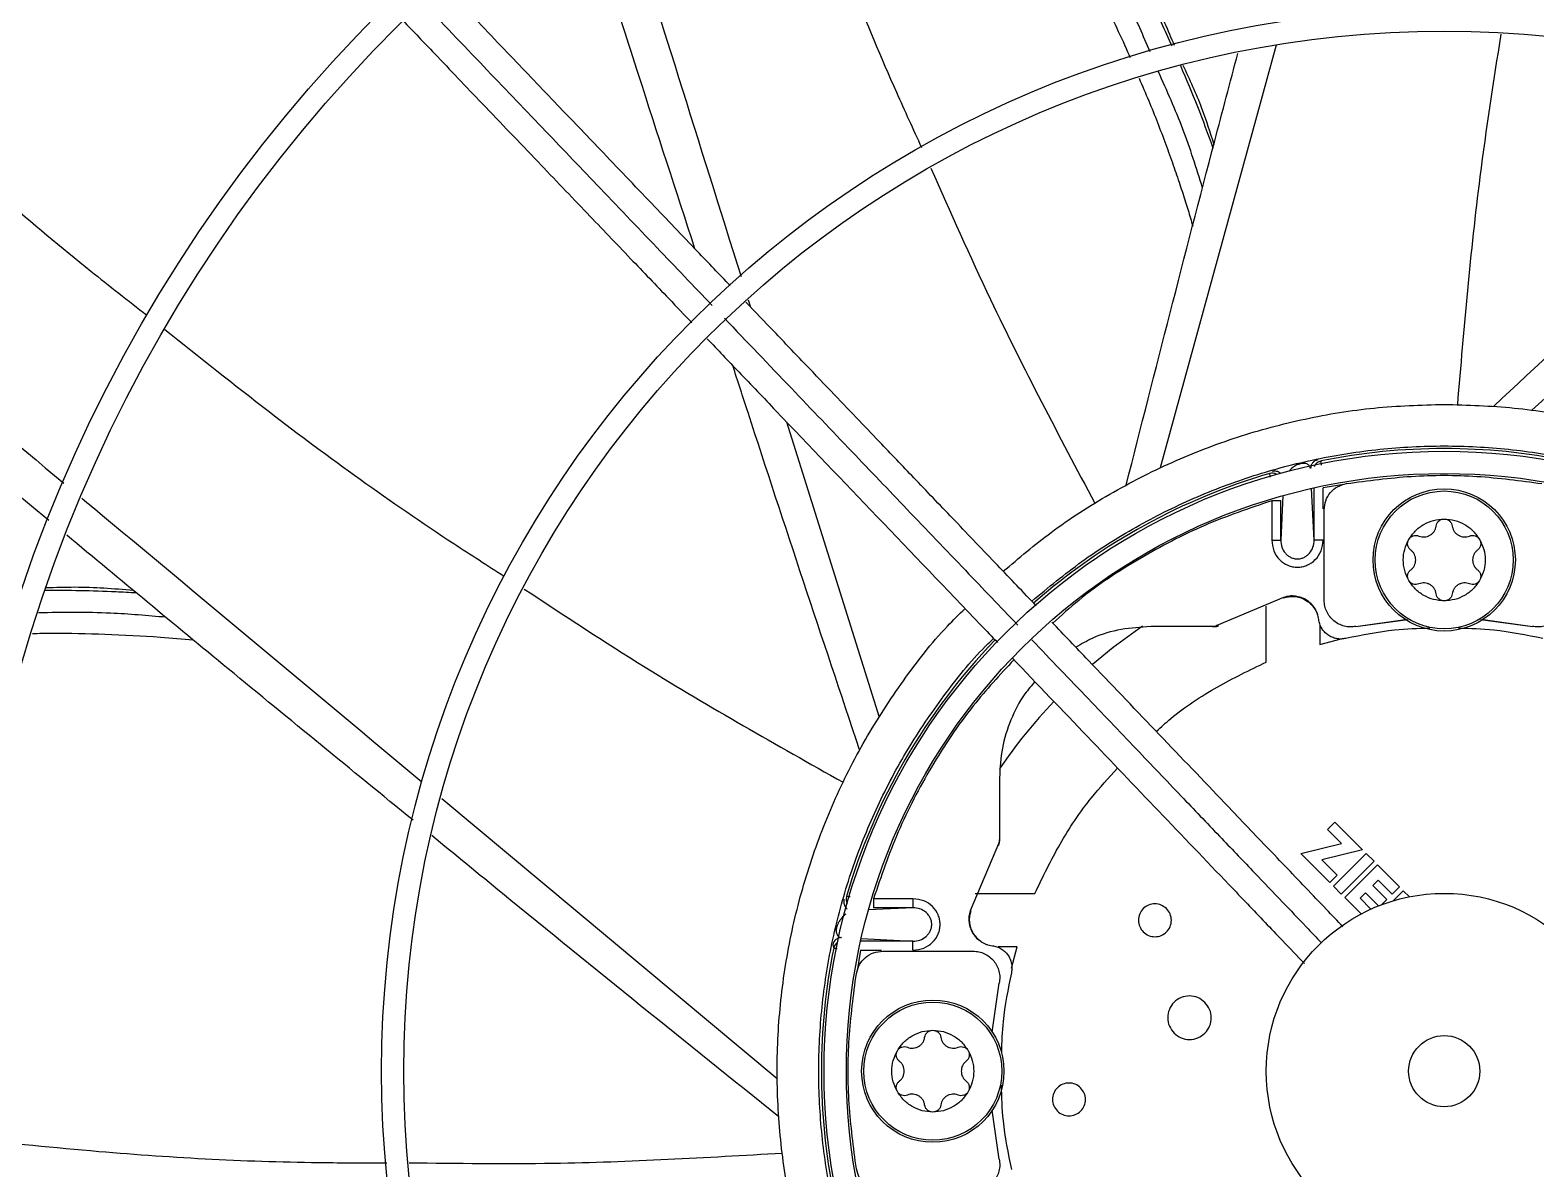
# Model space of a CAD drawing. Header units: inches. Extents: x 1229 to 1453, y -1023 to -720.
# Drawn here: x 1370.7 to 1377.37, y -745.69 to -740.65 of the extents above; entities that cross this region are included whole.
import ezdxf

# ---------------------------------------------------------------- set-up
doc = ezdxf.new("R2010")
doc.units = ezdxf.units.IN
doc.header["$MEASUREMENT"] = 0

msp = doc.modelspace()

# ---------------------------------------------------------------- linework, layer by layer
at = {"color": 18, "linetype": 'Continuous', "lineweight": 25, "true_color": 0x000000}
for p, q in [((1376.2187, -740.7173), (1375.7051, -742.5888)), ((1378.7898, -741.0397), (1377.3492, -742.3336)), ((1373.8814, -741.8448), (1373.8915, -741.877)), ((1374.0508, -742.3856), (1374.4599, -743.6925)), ((1376.5176, -742.6628), (1376.4256, -742.677)), ((1376.1987, -742.7347), (1376.1987, -742.9093)), ((1376.248, -742.7123), (1376.238, -742.9093)), ((1376.238, -742.9093), (1376.238, -742.7347)), ((1376.3863, -742.9093), (1376.3747, -742.6802)), ((1376.3863, -742.9093), (1376.3863, -742.6776)), ((1376.4256, -742.7701), (1376.4256, -742.677)), ((1376.4303, -743.1754), (1376.4303, -742.7753)), ((1376.4256, -742.9093), (1376.3863, -742.9093)), ((1376.2511, -743.1628), (1375.9547, -743.2879)), ((1376.1744, -743.4491), (1376.1744, -743.2018)), ((1376.2511, -743.1628), (1376.2514, -743.1648)), ((1376.5713, -743.2912), (1376.789, -743.2604)), ((1376.5713, -743.2912), (1376.8001, -743.2612)), ((1377.1219, -743.261), (1377.3522, -743.2912)), ((1377.1345, -743.2604), (1377.3522, -743.2912)), ((1375.9366, -743.2923), (1375.6626, -743.2923)), ((1375.9366, -743.2923), (1375.945, -743.2923)), ((1375.9628, -743.288), (1375.9547, -743.2879)), ((1376.4106, -743.2859), (1376.4106, -743.371)), ((1376.4106, -743.371), (1376.5058, -743.3458)), ((1374.9933, -743.9616), (1374.9933, -744.2356)), ((1372.5247, -744.0533), (1374.0092, -745.294)), ((1376.4775, -744.1583), (1376.4452, -744.1905)), ((1376.5075, -744.2529), (1376.4452, -744.1905)), ((1376.4775, -744.1583), (1376.6, -744.2807)), ((1374.9889, -744.2537), (1374.8638, -744.5502)), ((1374.9889, -744.2537), (1374.989, -744.2618)), ((1374.9933, -744.244), (1374.9933, -744.2356)), ((1376.3272, -744.2974), (1376.5075, -744.2529)), ((1376.4552, -744.4255), (1376.3272, -744.2974)), ((1376.6, -744.2807), (1376.4196, -744.3253)), ((1376.4196, -744.3253), (1376.4875, -744.3932)), ((1376.4712, -744.4415), (1376.6163, -744.2964)), ((1376.6511, -744.3312), (1376.506, -744.4763)), ((1376.6511, -744.3312), (1376.6163, -744.2964)), ((1376.4875, -744.3932), (1376.4552, -744.4255)), ((1376.522, -744.4923), (1376.6668, -744.3476)), ((1376.6668, -744.3476), (1376.7642, -744.445)), ((1376.506, -744.4763), (1376.4712, -744.4415)), ((1376.6131, -744.4709), (1376.5891, -744.4948)), ((1376.6712, -744.529), (1376.6131, -744.4709)), ((1376.6693, -744.4146), (1376.6454, -744.4386)), ((1376.6454, -744.4386), (1376.708, -744.5012)), ((1376.7319, -744.4773), (1376.6693, -744.4146)), ((1376.7642, -744.445), (1376.7319, -744.4773)), ((1376.7363, -744.5064), (1376.7809, -744.4617)), ((1376.7809, -744.4617), (1376.8078, -744.4886)), ((1374.6103, -744.5371), (1374.4133, -744.547)), ((1374.6103, -744.4977), (1374.4357, -744.4977)), ((1374.6103, -744.5371), (1374.4357, -744.5371)), ((1374.8855, -744.4734), (1375.15, -744.4734)), ((1376.5942, -744.5645), (1376.522, -744.4923)), ((1376.5891, -744.4948), (1376.6376, -744.5432)), ((1376.708, -744.5012), (1376.6859, -744.5233)), ((1374.8638, -744.5502), (1374.8658, -744.5505)), ((1374.2549, -744.7007), (1374.2593, -744.7155)), ((1374.378, -744.7247), (1374.3637, -744.8167)), ((1374.378, -744.7247), (1374.4711, -744.7247)), ((1374.6103, -744.6853), (1374.3785, -744.6853)), ((1374.3812, -744.6737), (1374.6103, -744.6853)), ((1374.4762, -744.7293), (1374.8764, -744.7293)), ((1375.072, -744.7096), (1374.9869, -744.7096)), ((1375.0468, -744.8048), (1375.072, -744.7096)), ((1374.9613, -745.088), (1374.9922, -744.8704)), ((1374.9922, -745.6512), (1374.9613, -745.4336))]:
    msp.add_line(p, q, dxfattribs=at)
at = {"color": 18, "linetype": 'Continuous', "lineweight": 25, "true_color": 0x000000, "flags": 128}
msp.add_lwpolyline([(1375.6257, -743.2908), (1375.4964, -743.3849), (1375.4049, -743.4602)], dxfattribs=at)
at = {"color": 18, "linetype": 'Continuous', "lineweight": 25, "true_color": 0x000000}
for centre, radius in [((1376.9618, -745.2608), 11.7126), ((1376.9618, -745.2608), 8.5704), ((1376.9618, -745.2608), 8.472), ((1376.9618, -745.2608), 6.6478), ((1376.9618, -745.2608), 6.5493), ((1376.9618, -745.2608), 4.7037), ((1376.9618, -745.2608), 4.6053), ((1376.9618, -745.2608), 2.745), ((1376.9618, -745.2608), 2.6465), ((1376.9618, -742.997), 0.315), ((1376.9618, -742.997), 0.3053), ((1376.9618, -745.2608), 0.7874), ((1374.698, -745.2608), 0.315), ((1374.698, -745.2608), 0.3053), ((1376.9618, -745.2608), 0.1575)]:
    msp.add_circle(centre, radius, dxfattribs=at)
for centre, radius, start, end in [((1376.9618, -745.2608), 12.9331, 103.26667, 166.73333), ((1376.9618, -745.2608), 2.7569, 78.59287, 101.40713), ((1376.9618, -745.2608), 2.7569, 106.2782, 131.24448), ((1376.2, -742.6522), 0.0393, 60.09679, 106.27356), ((1376.9618, -745.2608), 2.7569, 136.15848, 163.7218), ((1376.9618, -745.2608), 2.3804, 136.5504, 145.78048), ((1374.3531, -744.4991), 0.0394, 163.73091, 209.89291), ((1374.2934, -744.7087), 0.0394, 90.00217, 168.29456), ((1376.9618, -745.2608), 2.7569, 168.59287, 191.40713), ((1374.2979, -744.7233), 0.0394, 122.42221, 168.58239)]:
    msp.add_arc(centre, radius, start, end, dxfattribs=at)
for points, knots in [([(1365.2522, -745.2608), (1365.2571, -745.0053), (1365.2667, -744.4944), (1365.3447, -743.7313), (1365.4689, -742.9748), (1365.6432, -742.228), (1365.8657, -741.4942), (1366.1359, -740.7766), (1366.4523, -740.0781), (1366.8138, -739.4019), (1367.2187, -738.7507), (1367.6653, -738.1274), (1368.1518, -737.5347), (1368.676, -736.975), (1369.2356, -736.4508), (1369.8284, -735.9644), (1370.4517, -735.5177), (1371.1028, -735.1128), (1371.7791, -734.7513), (1372.4775, -734.4349), (1373.1952, -734.1648), (1373.929, -733.9422), (1374.6757, -733.7681), (1375.4323, -733.6432), (1376.1954, -733.568), (1376.9618, -733.5429), (1377.7282, -733.568), (1378.4913, -733.6432), (1379.2478, -733.7681), (1379.9946, -733.9422), (1380.7284, -734.1648), (1381.446, -734.4349), (1382.1445, -734.7513), (1382.8207, -735.1128), (1383.4719, -735.5177), (1384.0952, -735.9644), (1384.6879, -736.4508), (1385.2476, -736.975), (1385.7717, -737.5347), (1386.2582, -738.1274), (1386.7048, -738.7507), (1387.1098, -739.4019), (1387.4712, -740.0781), (1387.7877, -740.7766), (1388.0578, -741.4942), (1388.2803, -742.228), (1388.4547, -742.9748), (1388.5788, -743.7313), (1388.6568, -744.4944), (1388.6665, -745.0053), (1388.6713, -745.2608)], [0, 0, 0, 0, 0.020833, 0.041667, 0.0625, 0.083333, 0.104167, 0.125, 0.145833, 0.166667, 0.1875, 0.208333, 0.229167, 0.25, 0.270833, 0.291667, 0.3125, 0.333333, 0.354167, 0.375, 0.395833, 0.416667, 0.4375, 0.458333, 0.479167, 0.5, 0.520833, 0.541667, 0.5625, 0.583333, 0.604167, 0.625, 0.645833, 0.666667, 0.6875, 0.708333, 0.729167, 0.75, 0.770833, 0.791667, 0.8125, 0.833333, 0.854167, 0.875, 0.895833, 0.916667, 0.9375, 0.958333, 0.979167, 1, 1, 1, 1]), ([(1375.6595, -740.7477), (1375.6446, -740.7121), (1375.5669, -740.5268), (1375.3959, -740.2048), (1375.1475, -739.7838), (1374.9064, -739.4246), (1374.7371, -739.2146), (1374.6707, -739.1324)], [0, 0, 0, 0, 0.06136, 0.318858, 0.576414, 0.834122, 1, 1, 1, 1]), ([(1374.7692, -739.0947), (1374.7715, -739.0976), (1374.7995, -739.132), (1374.8508, -739.1984), (1374.9225, -739.2932), (1374.9908, -739.3869), (1375.0839, -739.5187), (1375.1966, -739.6871), (1375.3503, -739.933), (1375.5059, -740.2063), (1375.6485, -740.4825), (1375.7248, -740.6517), (1375.7561, -740.7211)], [0, 0, 0, 0, 0.005829, 0.069293, 0.131295, 0.191839, 0.250923, 0.384412, 0.509798, 0.706683, 0.87956, 1, 1, 1, 1]), ([(1374.78, -739.0906), (1374.8065, -739.1218), (1374.9462, -739.2872), (1375.1677, -739.6098), (1375.4423, -740.0547), (1375.6426, -740.4253), (1375.7386, -740.6515), (1375.7669, -740.7182)], [0, 0, 0, 0, 0.063901, 0.337789, 0.611689, 0.885604, 1, 1, 1, 1]), ([(1374.5817, -739.1665), (1374.6199, -739.214), (1374.7019, -739.3157), (1374.823, -739.4783), (1374.9476, -739.6556), (1375.0712, -739.8433), (1375.1931, -740.0415), (1375.3202, -740.2632), (1375.4433, -740.4991), (1375.5291, -740.6743), (1375.5675, -740.7637), (1375.5711, -740.7721)], [0, 0, 0, 0, 0.096233, 0.206176, 0.320503, 0.439206, 0.562272, 0.689686, 0.845034, 0.985429, 1, 1, 1, 1]), ([(1373.9745, -739.4391), (1374.0368, -739.6235), (1374.2063, -740.1254), (1374.4335, -740.7027), (1374.6107, -741.0892), (1374.6482, -741.1709)], [0, 0, 0, 0, 0.314001, 0.854808, 1, 1, 1, 1]), ([(1373.2587, -739.8609), (1373.2712, -739.9005), (1373.4681, -740.5263), (1373.6648, -741.1539), (1373.8491, -741.7418)], [0, 0, 0, 0, 0.063243, 1, 1, 1, 1]), ([(1373.6452, -741.6192), (1373.5621, -741.3636), (1373.3832, -740.8133), (1373.2087, -740.2627), (1373.1153, -739.9679)], [0, 0, 0, 0, 0.464546, 1, 1, 1, 1]), ([(1373.8011, -741.7824), (1373.7528, -741.7319), (1373.637, -741.6106), (1373.445, -741.4098), (1373.2382, -741.1933), (1373.0297, -740.9752), (1372.8216, -740.7575), (1372.6522, -740.5801), (1372.552, -740.4753), (1372.5275, -740.4496)], [0, 0, 0, 0, 0.113273, 0.27182, 0.45098, 0.599768, 0.762852, 0.941876, 1, 1, 1, 1]), ([(1372.4334, -740.5221), (1372.5255, -740.6185), (1372.7036, -740.8049), (1372.9628, -741.0761), (1373.2183, -741.3434), (1373.4694, -741.6062), (1373.6399, -741.7847), (1373.7218, -741.8704)], [0, 0, 0, 0, 0.2154, 0.416422, 0.604341, 0.810085, 1, 1, 1, 1]), ([(1372.3528, -740.6087), (1372.399, -740.6571), (1372.5159, -740.7794), (1372.7151, -740.9878), (1372.9406, -741.2238), (1373.1594, -741.4529), (1373.3524, -741.6548), (1373.507, -741.8165), (1373.5975, -741.9113), (1373.6316, -741.947)], [0, 0, 0, 0, 0.1090567, 0.2754016, 0.4684679, 0.6386179, 0.7884724, 0.9203047, 1, 1, 1, 1]), ([(1377.2122, -740.6692), (1377.1796, -740.8793), (1377.095, -741.4232), (1377.0487, -741.9718), (1377.0202, -742.3086)], [0, 0, 0, 0, 0.386148, 1, 1, 1, 1]), ([(1369.8324, -740.6968), (1369.9579, -740.8179), (1370.3248, -741.1719), (1370.7889, -741.5772), (1371.1363, -741.8488), (1371.2195, -741.9138)], [0, 0, 0, 0, 0.283361, 0.828422, 1, 1, 1, 1]), ([(1375.5541, -742.6652), (1375.6835, -742.1568), (1375.8459, -741.5189), (1376.0142, -740.8829), (1376.0484, -740.7537)], [0, 0, 0, 0, 0.7968413, 1, 1, 1, 1]), ([(1375.6108, -740.8641), (1375.6253, -740.8973), (1375.6676, -740.9939), (1375.7171, -741.1229), (1375.7619, -741.2469), (1375.791, -741.332), (1375.8163, -741.4102), (1375.8354, -741.4717), (1375.8456, -741.5072), (1375.849, -741.5188)], [0, 0, 0, 0, 0.155591, 0.453872, 0.593993, 0.723032, 0.840997, 0.947892, 1, 1, 1, 1]), ([(1375.8924, -741.3501), (1375.8649, -741.2624), (1375.81, -741.0872), (1375.7346, -740.9194), (1375.6969, -740.8356)], [0, 0, 0, 0, 0.500505, 1, 1, 1, 1]), ([(1375.7943, -740.8081), (1375.8199, -740.8682), (1375.8711, -740.9886), (1375.9156, -741.1114), (1375.938, -741.173)], [0, 0, 0, 0, 0.4988732, 1, 1, 1, 1]), ([(1375.805, -740.8058), (1375.8341, -740.8686), (1375.8871, -740.983), (1375.9251, -741.1028), (1375.9422, -741.1567)], [0, 0, 0, 0, 0.549444, 1, 1, 1, 1]), ([(1377.1808, -742.3162), (1377.5646, -741.9585), (1378.0461, -741.5096), (1378.5315, -741.0656), (1378.6301, -740.9754)], [0, 0, 0, 0, 0.796821, 1, 1, 1, 1]), ([(1374.6894, -741.2618), (1374.7757, -741.4565), (1374.9988, -741.9601), (1375.2566, -742.447), (1375.4148, -742.7457)], [0, 0, 0, 0, 0.3865725, 1, 1, 1, 1]), ([(1369.4012, -741.4484), (1369.4467, -741.4863), (1369.9294, -741.888), (1370.4133, -742.2916), (1370.8517, -742.6571)], [0, 0, 0, 0, 0.094293, 1, 1, 1, 1]), ([(1370.7846, -742.8217), (1370.648, -742.7087), (1370.1581, -742.3036), (1369.6717, -741.8971), (1369.321, -741.604)], [0, 0, 0, 0, 0.278863, 1, 1, 1, 1]), ([(1375.156, -743.2002), (1375.0987, -743.1403), (1374.9788, -743.0148), (1374.8015, -742.8292), (1374.6307, -742.6505), (1374.4896, -742.5028), (1374.3689, -742.3766), (1374.2571, -742.2596), (1374.1312, -742.1278), (1374.0007, -741.9913), (1373.9121, -741.8985), (1373.8706, -741.8551)], [0, 0, 0, 0, 0.133272, 0.279174, 0.413304, 0.531425, 0.608473, 0.694881, 0.792575, 0.902797, 1, 1, 1, 1]), ([(1373.7755, -741.9266), (1373.8743, -742.03), (1374.0624, -742.2268), (1374.3319, -742.5088), (1374.5886, -742.7775), (1374.8331, -743.0333), (1374.9965, -743.2043), (1375.0737, -743.2851)], [0, 0, 0, 0, 0.228868, 0.435815, 0.623227, 0.822027, 1, 1, 1, 1]), ([(1371.2984, -741.976), (1371.4514, -742.0982), (1371.8664, -742.4296), (1372.3696, -742.7925), (1372.7266, -743.0212), (1372.8013, -743.0691)], [0, 0, 0, 0, 0.3159676, 0.8567363, 1, 1, 1, 1]), ([(1373.699, -742.0174), (1373.7458, -742.0664), (1373.8473, -742.1727), (1374.0982, -742.4352), (1374.4553, -742.8089), (1374.7822, -743.151), (1374.9598, -743.3368), (1374.9841, -743.3622)], [0, 0, 0, 0, 0.109527, 0.237746, 0.586688, 0.943426, 1, 1, 1, 1]), ([(1374.3742, -743.8384), (1374.2081, -743.3408), (1374.0189, -742.774), (1373.8351, -742.2058), (1373.8127, -742.1364)], [0, 0, 0, 0, 0.877844, 1, 1, 1, 1]), ([(1375.01, -743.0474), (1375.0794, -742.9885), (1375.2276, -742.8627), (1375.479, -742.7017), (1375.755, -742.5598), (1376.045, -742.4482), (1376.3449, -742.368), (1376.6516, -742.3175), (1376.8584, -742.3112), (1376.9618, -742.308)], [0, 0, 0, 0, 0.127919, 0.273266, 0.418612, 0.56396, 0.709306, 0.854654, 1, 1, 1, 1]), ([(1376.9618, -742.308), (1377.0651, -742.3112), (1377.2719, -742.3175), (1377.5786, -742.368), (1377.8786, -742.4481), (1378.1683, -742.56), (1378.4452, -742.701), (1378.7041, -742.8719), (1378.8935, -743.0191), (1378.9882, -743.1163), (1379.0107, -743.1395)], [0, 0, 0, 0, 0.136759, 0.273517, 0.410274, 0.547034, 0.68379, 0.820549, 0.957307, 1, 1, 1, 1]), ([(1375.1363, -743.1796), (1375.2088, -743.1196), (1375.3546, -742.999), (1375.5958, -742.8475), (1375.8509, -742.7195), (1376.1182, -742.6188), (1376.3944, -742.5461), (1376.6766, -742.5021), (1376.9618, -742.4874), (1377.247, -742.5021), (1377.5291, -742.5461), (1377.8053, -742.6188), (1378.0725, -742.7196), (1378.3282, -742.8471), (1378.5682, -743.0013), (1378.7524, -743.1419), (1378.8484, -743.2381), (1378.8773, -743.2669)], [0, 0, 0, 0, 0.0686182, 0.1379717, 0.207325, 0.2766794, 0.3460334, 0.4153867, 0.4847398, 0.554094, 0.6234473, 0.6928013, 0.7621556, 0.831509, 0.9008624, 0.9702164, 1, 1, 1, 1]), ([(1376.2013, -742.6045), (1376.204, -742.6039), (1376.2096, -742.6027), (1376.2186, -742.6032), (1376.2276, -742.6058), (1376.2347, -742.6095), (1376.238, -742.6129), (1376.239, -742.614)], [0, 0, 0, 0, 0.202106, 0.421325, 0.653497, 0.892822, 1, 1, 1, 1]), ([(1376.3703, -742.5924), (1376.3695, -742.5889), (1376.3678, -742.5819), (1376.3584, -742.5738), (1376.3482, -742.569), (1376.3349, -742.5695), (1376.3309, -742.5699), (1376.3278, -742.5705), (1376.3244, -742.5712), (1376.321, -742.5722), (1376.3178, -742.5732), (1376.3116, -742.5755), (1376.3012, -742.5806), (1376.2847, -742.5916), (1376.279, -742.5992), (1376.275, -742.6045)], [0, 0, 0, 0, 0.2061417, 0.4095199, 0.552974, 0.5738067, 0.5833824, 0.5923662, 0.6010123, 0.6097972, 0.6191121, 0.6290455, 0.6731164, 0.7702347, 1, 1, 1, 1]), ([(1376.4017, -742.5539), (1376.3975, -742.5552), (1376.3889, -742.5579), (1376.3785, -742.5671), (1376.3716, -742.5791), (1376.3707, -742.5881), (1376.3703, -742.5924)], [0, 0, 0, 0, 0.242701, 0.500198, 0.757591, 1, 1, 1, 1]), ([(1376.3877, -742.5829), (1376.3895, -742.5791), (1376.3933, -742.5711), (1376.4037, -742.5623), (1376.4123, -742.5596), (1376.4165, -742.5583)], [0, 0, 0, 0, 0.317155, 0.668815, 1, 1, 1, 1]), ([(1376.4184, -742.577), (1376.4181, -742.5735), (1376.4171, -742.5608), (1376.4167, -742.5594), (1376.4165, -742.5583)], [0, 0, 0, 0, 0.281956, 1, 1, 1, 1]), ([(1376.189, -742.6144), (1376.1889, -742.6159), (1376.1889, -742.618), (1376.1896, -742.6282), (1376.1898, -742.6309)], [0, 0, 0, 0, 0.7360969, 1, 1, 1, 1]), ([(1376.4303, -742.7753), (1376.4317, -742.7614), (1376.4345, -742.7337), (1376.4566, -742.6975), (1376.4887, -742.6698), (1376.5156, -742.6624), (1376.529, -742.6587)], [0, 0, 0, 0, 0.250003, 0.500006, 0.749994, 1, 1, 1, 1]), ([(1376.529, -742.6587), (1376.6248, -742.646), (1376.8163, -742.6206), (1377.1072, -742.6206), (1377.2987, -742.646), (1377.3945, -742.6587)], [0, 0, 0, 0, 0.333334, 0.666666, 1, 1, 1, 1]), ([(1370.9304, -742.7228), (1370.9612, -742.7484), (1371.4627, -743.1664), (1371.965, -743.5859), (1372.4365, -743.9796)], [0, 0, 0, 0, 0.061422, 1, 1, 1, 1]), ([(1376.1987, -742.7347), (1376.0988, -742.7686), (1375.8968, -742.8371), (1375.6112, -742.9881), (1375.3854, -743.1346), (1375.267, -743.2427), (1375.2294, -743.2771)], [0, 0, 0, 0, 0.282089, 0.570666, 0.863744, 1, 1, 1, 1]), ([(1376.238, -742.7347), (1376.2374, -742.7347), (1376.236, -742.7347), (1376.2269, -742.7347), (1376.214, -742.7347), (1376.2038, -742.7347), (1376.1987, -742.7347)], [0, 0, 0, 0, 0.250013, 0.500029, 0.750015, 1, 1, 1, 1]), ([(1376.8049, -742.9065), (1376.8139, -742.8934), (1376.8318, -742.8672), (1376.8703, -742.8386), (1376.9143, -742.8195), (1376.9459, -742.8171), (1376.9618, -742.8159)], [0, 0, 0, 0, 0.25, 0.500009, 0.750001, 1, 1, 1, 1]), ([(1376.8502, -742.8911), (1376.8542, -742.8924), (1376.8621, -742.8951), (1376.8749, -742.8956), (1376.8874, -742.8934), (1376.899, -742.8883), (1376.9092, -742.8807), (1376.9174, -742.8711), (1376.9233, -742.8598), (1376.925, -742.8515), (1376.9258, -742.8474)], [0, 0, 0, 0, 0.12501, 0.250004, 0.375011, 0.500011, 0.62501, 0.75002, 0.875001, 1, 1, 1, 1]), ([(1376.9258, -742.8474), (1376.9268, -742.8432), (1376.9289, -742.8346), (1376.9374, -742.8244), (1376.9487, -742.8173), (1376.9574, -742.8164), (1376.9618, -742.8159)], [0, 0, 0, 0, 0.250017, 0.500038, 0.749991, 1, 1, 1, 1]), ([(1376.9618, -742.8159), (1376.9661, -742.8164), (1376.9748, -742.8173), (1376.9861, -742.8244), (1376.9946, -742.8346), (1376.9967, -742.8432), (1376.9977, -742.8474)], [0, 0, 0, 0, 0.249997, 0.500015, 0.750023, 1, 1, 1, 1]), ([(1376.9618, -742.8159), (1376.9776, -742.8171), (1377.0092, -742.8195), (1377.0532, -742.8386), (1377.0918, -742.8672), (1377.1097, -742.8934), (1377.1186, -742.9065)], [0, 0, 0, 0, 0.250018, 0.500003, 0.750007, 1, 1, 1, 1]), ([(1376.9977, -742.8474), (1376.9985, -742.8515), (1377.0002, -742.8598), (1377.0062, -742.8711), (1377.0143, -742.8807), (1377.0245, -742.8883), (1377.0362, -742.8934), (1377.0486, -742.8956), (1377.0614, -742.8951), (1377.0694, -742.8924), (1377.0734, -742.8911)], [0, 0, 0, 0, 0.125009, 0.249988, 0.374997, 0.499995, 0.624993, 0.749999, 0.874992, 1, 1, 1, 1]), ([(1372.3973, -744.1497), (1372.1243, -743.9266), (1371.6114, -743.5074), (1371.1025, -743.0853), (1370.8646, -742.8879)], [0, 0, 0, 0, 0.532369, 1, 1, 1, 1]), ([(1376.1987, -742.9093), (1376.2005, -742.9255), (1376.204, -742.9573), (1376.2308, -742.9973), (1376.2624, -743.0192), (1376.2905, -743.028), (1376.3122, -743.0301), (1376.3338, -743.028), (1376.3619, -743.0192), (1376.3935, -742.9973), (1376.4203, -742.9573), (1376.4239, -742.9255), (1376.4256, -742.9093)], [0, 0, 0, 0, 0.132078, 0.2598, 0.381605, 0.440894, 0.500007, 0.559042, 0.618396, 0.740202, 0.867924, 1, 1, 1, 1]), ([(1376.1987, -742.9093), (1376.2038, -742.9093), (1376.214, -742.9093), (1376.2269, -742.9093), (1376.236, -742.9093), (1376.2374, -742.9093), (1376.238, -742.9093)], [0, 0, 0, 0, 0.249985, 0.499971, 0.749987, 1, 1, 1, 1]), ([(1376.238, -742.9093), (1376.239, -742.9198), (1376.241, -742.9406), (1376.2546, -742.9637), (1376.2695, -742.978), (1376.2826, -742.9861), (1376.297, -742.9912), (1376.3122, -742.993), (1376.3273, -742.9912), (1376.3417, -742.9861), (1376.3548, -742.978), (1376.3697, -742.9637), (1376.3833, -742.9406), (1376.3853, -742.9198), (1376.3863, -742.9093)], [0, 0, 0, 0, 0.1276382, 0.2537227, 0.3161311, 0.3778855, 0.439088, 0.4999904, 0.5609116, 0.6221141, 0.6838688, 0.7462768, 0.8723618, 1, 1, 1, 1]), ([(1376.8049, -743.0876), (1376.7981, -743.0733), (1376.7843, -743.0447), (1376.7788, -742.997), (1376.7843, -742.9493), (1376.7981, -742.9208), (1376.8049, -742.9065)], [0, 0, 0, 0, 0.25, 0.5, 0.75, 1, 1, 1, 1]), ([(1376.8142, -742.9533), (1376.8111, -742.9503), (1376.8047, -742.9443), (1376.8001, -742.9318), (1376.7996, -742.9185), (1376.8031, -742.9105), (1376.8049, -742.9065)], [0, 0, 0, 0, 0.249989, 0.499995, 0.749993, 1, 1, 1, 1]), ([(1376.8049, -742.9065), (1376.8075, -742.9029), (1376.8126, -742.8958), (1376.8244, -742.8896), (1376.8376, -742.8874), (1376.846, -742.8898), (1376.8502, -742.8911)], [0, 0, 0, 0, 0.249988, 0.499992, 0.749963, 1, 1, 1, 1]), ([(1377.0734, -742.8911), (1377.0776, -742.8898), (1377.0859, -742.8874), (1377.0991, -742.8896), (1377.1109, -742.8958), (1377.116, -742.9029), (1377.1186, -742.9065)], [0, 0, 0, 0, 0.249949, 0.500008, 0.750012, 1, 1, 1, 1]), ([(1377.1186, -742.9065), (1377.1204, -742.9105), (1377.1239, -742.9185), (1377.1235, -742.9318), (1377.1188, -742.9443), (1377.1125, -742.9503), (1377.1093, -742.9533)], [0, 0, 0, 0, 0.250007, 0.500005, 0.750011, 1, 1, 1, 1]), ([(1377.1186, -742.9065), (1377.1255, -742.9208), (1377.1392, -742.9493), (1377.1447, -742.997), (1377.1392, -743.0447), (1377.1255, -743.0733), (1377.1186, -743.0876)], [0, 0, 0, 0, 0.25, 0.5, 0.75, 1, 1, 1, 1]), ([(1376.8142, -743.0407), (1376.8174, -743.0379), (1376.8237, -743.0323), (1376.8305, -743.0215), (1376.8348, -743.0096), (1376.8362, -742.997), (1376.8348, -742.9844), (1376.8305, -742.9725), (1376.8237, -742.9617), (1376.8174, -742.9561), (1376.8142, -742.9533)], [0, 0, 0, 0, 0.125011, 0.2500042, 0.3750014, 0.5, 0.625, 0.7499958, 0.874989, 1, 1, 1, 1]), ([(1377.1093, -742.9533), (1377.1061, -742.9561), (1377.0998, -742.9617), (1377.093, -742.9725), (1377.0887, -742.9844), (1377.0873, -742.997), (1377.0887, -743.0096), (1377.093, -743.0215), (1377.0998, -743.0323), (1377.1061, -743.0379), (1377.1093, -743.0407)], [0, 0, 0, 0, 0.125011, 0.2500042, 0.375, 0.5, 0.6249986, 0.7499958, 0.874989, 1, 1, 1, 1]), ([(1376.8049, -743.0876), (1376.8031, -743.0836), (1376.7996, -743.0756), (1376.8001, -743.0622), (1376.8047, -743.0497), (1376.8111, -743.0437), (1376.8142, -743.0407)], [0, 0, 0, 0, 0.250008, 0.500004, 0.75001, 1, 1, 1, 1]), ([(1377.1093, -743.0407), (1377.1125, -743.0437), (1377.1188, -743.0497), (1377.1235, -743.0622), (1377.1239, -743.0756), (1377.1204, -743.0836), (1377.1186, -743.0876)], [0, 0, 0, 0, 0.24999, 0.499996, 0.749992, 1, 1, 1, 1]), ([(1370.7693, -743.1306), (1370.8206, -743.1308), (1370.9251, -743.1314), (1371.0592, -743.1355), (1371.1418, -743.1402), (1371.1714, -743.1418)], [0, 0, 0, 0, 0.3820963, 0.7788145, 1, 1, 1, 1]), ([(1370.7725, -743.1196), (1370.8151, -743.1182), (1370.9439, -743.1137), (1371.0718, -743.1236), (1371.1575, -743.1303)], [0, 0, 0, 0, 0.330582, 1, 1, 1, 1]), ([(1372.8891, -743.1257), (1373.0666, -743.2427), (1373.5262, -743.5455), (1374.0061, -743.8156), (1374.3006, -743.9814)], [0, 0, 0, 0, 0.386151, 1, 1, 1, 1]), ([(1376.9618, -743.1781), (1376.9459, -743.1769), (1376.9143, -743.1745), (1376.8703, -743.1554), (1376.8318, -743.1269), (1376.8139, -743.1007), (1376.8049, -743.0876)], [0, 0, 0, 0, 0.249999, 0.49999, 0.749999, 1, 1, 1, 1]), ([(1376.8502, -743.103), (1376.846, -743.1042), (1376.8376, -743.1067), (1376.8244, -743.1044), (1376.8126, -743.0982), (1376.8075, -743.0911), (1376.8049, -743.0876)], [0, 0, 0, 0, 0.250037, 0.500007, 0.750011, 1, 1, 1, 1]), ([(1376.9258, -743.1466), (1376.925, -743.1425), (1376.9233, -743.1342), (1376.9174, -743.123), (1376.9092, -743.1133), (1376.899, -743.1057), (1376.8874, -743.1007), (1376.8749, -743.0984), (1376.8621, -743.0989), (1376.8542, -743.1016), (1376.8502, -743.103)], [0, 0, 0, 0, 0.124998, 0.249979, 0.374989, 0.499989, 0.624988, 0.749996, 0.87499, 1, 1, 1, 1]), ([(1377.1186, -743.0876), (1377.1097, -743.1007), (1377.0918, -743.1269), (1377.0532, -743.1554), (1377.0092, -743.1745), (1376.9776, -743.1769), (1376.9618, -743.1781)], [0, 0, 0, 0, 0.249995, 0.499998, 0.749982, 1, 1, 1, 1]), ([(1377.0734, -743.103), (1377.0694, -743.1016), (1377.0614, -743.0989), (1377.0486, -743.0984), (1377.0362, -743.1007), (1377.0245, -743.1057), (1377.0143, -743.1133), (1377.0062, -743.123), (1377.0002, -743.1342), (1376.9985, -743.1425), (1376.9977, -743.1466)], [0, 0, 0, 0, 0.125008, 0.250001, 0.375007, 0.500005, 0.625004, 0.750013, 0.874992, 1, 1, 1, 1]), ([(1377.1186, -743.0876), (1377.116, -743.0911), (1377.1109, -743.0982), (1377.0991, -743.1044), (1377.0859, -743.1067), (1377.0776, -743.1042), (1377.0734, -743.103)], [0, 0, 0, 0, 0.249989, 0.4999926, 0.7500513, 1, 1, 1, 1]), ([(1376.4063, -743.2606), (1376.4047, -743.252), (1376.4014, -743.2347), (1376.3895, -743.211), (1376.3731, -743.1904), (1376.3524, -743.1739), (1376.3286, -743.1624), (1376.303, -743.1565), (1376.2765, -743.156), (1376.2596, -743.1606), (1376.2511, -743.1628)], [0, 0, 0, 0, 0.125208, 0.250383, 0.375501, 0.500527, 0.625481, 0.750346, 0.875187, 1, 1, 1, 1]), ([(1376.2513, -743.1643), (1376.2653, -743.1612), (1376.287, -743.1564), (1376.317, -743.161), (1376.3388, -743.1682), (1376.3513, -743.1765), (1376.357, -743.1803)], [0, 0, 0, 0, 0.3849, 0.596379, 0.815696, 1, 1, 1, 1]), ([(1376.4011, -743.2385), (1376.401, -743.2384), (1376.3991, -743.2299), (1376.3902, -743.2141), (1376.3741, -743.1927), (1376.3522, -743.1754), (1376.3272, -743.1636), (1376.3007, -743.1582), (1376.275, -743.1583), (1376.2591, -743.1627), (1376.2514, -743.1648)], [0, 0, 0, 0, 0.002801, 0.141497, 0.287581, 0.43759, 0.587502, 0.733294, 0.871589, 1, 1, 1, 1]), ([(1376.357, -743.1803), (1376.3582, -743.181), (1376.3665, -743.1858), (1376.3788, -743.1988), (1376.3929, -743.2178), (1376.3986, -743.2321), (1376.4014, -743.2391)], [0, 0, 0, 0, 0.056279, 0.380802, 0.697088, 1, 1, 1, 1]), ([(1376.5713, -743.2912), (1376.5627, -743.2924), (1376.5454, -743.2947), (1376.5194, -743.2908), (1376.4948, -743.2817), (1376.4728, -743.2674), (1376.4545, -743.2486), (1376.4408, -743.2263), (1376.4319, -743.2015), (1376.4308, -743.1841), (1376.4303, -743.1754)], [0, 0, 0, 0, 0.124991, 0.249998, 0.374994, 0.499989, 0.624994, 0.749993, 0.874999, 1, 1, 1, 1]), ([(1376.9618, -743.1781), (1376.9574, -743.1777), (1376.9487, -743.1768), (1376.9374, -743.1697), (1376.9289, -743.1594), (1376.9268, -743.1509), (1376.9258, -743.1466)], [0, 0, 0, 0, 0.249989, 0.499998, 0.75, 1, 1, 1, 1]), ([(1376.9977, -743.1466), (1376.9967, -743.1509), (1376.9946, -743.1594), (1376.9861, -743.1697), (1376.9748, -743.1768), (1376.9661, -743.1777), (1376.9618, -743.1781)], [0, 0, 0, 0, 0.249999, 0.500031, 0.75007, 1, 1, 1, 1]), ([(1377.4933, -743.1754), (1377.4927, -743.1841), (1377.4916, -743.2015), (1377.4827, -743.2263), (1377.4691, -743.2486), (1377.4507, -743.2674), (1377.4287, -743.2817), (1377.4042, -743.2908), (1377.3781, -743.2947), (1377.3608, -743.2924), (1377.3522, -743.2912)], [0, 0, 0, 0, 0.1249985, 0.2500014, 0.3749975, 0.4999997, 0.6249916, 0.7499853, 0.8749892, 1, 1, 1, 1]), ([(1371.3033, -743.251), (1371.2219, -743.2438), (1371.0348, -743.2271), (1370.8461, -743.2296), (1370.7395, -743.231)], [0, 0, 0, 0, 0.435498, 1, 1, 1, 1]), ([(1374.7487, -747.2122), (1374.6926, -747.1466), (1374.5693, -747.0025), (1374.4097, -746.7557), (1374.2665, -746.4803), (1374.1536, -746.1909), (1374.0716, -745.8914), (1374.0214, -745.5849), (1374.0036, -745.2748), (1374.0184, -744.9646), (1374.0657, -744.6577), (1374.1449, -744.3573), (1374.2552, -744.0671), (1374.395, -743.7896), (1374.5646, -743.5298), (1374.714, -743.3362), (1374.8142, -743.2379), (1374.8406, -743.2121)], [0, 0, 0, 0, 0.05882, 0.129282, 0.199743, 0.270205, 0.340667, 0.411128, 0.48159, 0.552051, 0.622513, 0.692975, 0.763436, 0.833898, 0.904359, 0.974821, 1, 1, 1, 1]), ([(1376.5258, -743.3447), (1376.519, -743.3458), (1376.5055, -743.3481), (1376.4848, -743.3459), (1376.465, -743.34), (1376.447, -743.3298), (1376.4313, -743.3162), (1376.419, -743.2996), (1376.41, -743.2809), (1376.4075, -743.2674), (1376.4063, -743.2606)], [0, 0, 0, 0, 0.124957, 0.249986, 0.374922, 0.499988, 0.62492, 0.749987, 0.874963, 1, 1, 1, 1]), ([(1370.7124, -743.3226), (1370.741, -743.322), (1370.8482, -743.3199), (1371.0373, -743.325), (1371.2462, -743.3347), (1371.3762, -743.3468), (1371.4246, -743.3514)], [0, 0, 0, 0, 0.1201, 0.449916, 0.794925, 1, 1, 1, 1]), ([(1376.5138, -744.6211), (1376.4893, -744.5955), (1376.4341, -744.5377), (1376.3483, -744.4479), (1376.2562, -744.3515), (1376.1633, -744.2543), (1376.0693, -744.1559), (1375.9086, -743.9877), (1375.681, -743.7496), (1375.4313, -743.4883), (1375.2791, -743.3291), (1375.2252, -743.2727)], [0, 0, 0, 0, 0.056993, 0.128473, 0.199655, 0.271209, 0.344596, 0.418468, 0.645238, 0.874387, 1, 1, 1, 1]), ([(1375.6626, -743.2923), (1375.6188, -743.295), (1375.5314, -743.3003), (1375.4185, -743.3332), (1375.3558, -743.3693), (1375.3311, -743.3835)], [0, 0, 0, 0, 0.377262, 0.754526, 1, 1, 1, 1]), ([(1375.9547, -743.2879), (1375.9518, -743.2892), (1375.946, -743.2918), (1375.9397, -743.2921), (1375.9366, -743.2923)], [0, 0, 0, 0, 0.499687, 1, 1, 1, 1]), ([(1375.945, -743.2923), (1375.9481, -743.2921), (1375.9543, -743.2917), (1375.9599, -743.2892), (1375.9628, -743.288)], [0, 0, 0, 0, 0.4999258, 1, 1, 1, 1]), ([(1376.8986, -743.2993), (1376.8464, -743.301), (1376.7209, -743.3051), (1376.5978, -743.3301), (1376.5258, -743.3447)], [0, 0, 0, 0, 0.415945, 1, 1, 1, 1]), ([(1377.3977, -743.3447), (1377.3258, -743.3301), (1377.2028, -743.3051), (1377.0774, -743.301), (1377.0254, -743.2993)], [0, 0, 0, 0, 0.584815, 1, 1, 1, 1]), ([(1374.8824, -747.0845), (1374.8669, -747.0681), (1374.7863, -746.9826), (1374.6623, -746.8087), (1374.5138, -746.5652), (1374.3931, -746.3062), (1374.2991, -746.0366), (1374.2335, -745.7587), (1374.1967, -745.4755), (1374.1893, -745.19), (1374.2113, -744.9053), (1374.2624, -744.6243), (1374.3422, -744.3501), (1374.4498, -744.0856), (1374.5836, -743.8331), (1374.7445, -743.5976), (1374.8735, -743.4341), (1374.9545, -743.3563), (1374.9669, -743.3443)], [0, 0, 0, 0, 0.016441, 0.085793, 0.155147, 0.2245, 0.293853, 0.363206, 0.432559, 0.501912, 0.571266, 0.640619, 0.709972, 0.779325, 0.848678, 0.918031, 0.987384, 1, 1, 1, 1]), ([(1375.1368, -743.3511), (1375.2201, -743.4383), (1375.3786, -743.6041), (1375.6024, -743.8383), (1375.7993, -744.0444), (1375.9694, -744.2224), (1376.1155, -744.3752), (1376.2398, -744.5053), (1376.3385, -744.6085), (1376.3959, -744.6687), (1376.4187, -744.6925)], [0, 0, 0, 0, 0.195171, 0.371207, 0.524032, 0.656023, 0.769243, 0.865559, 0.946768, 1, 1, 1, 1]), ([(1375.0572, -743.4387), (1374.9954, -743.5054), (1374.8593, -743.6524), (1374.6885, -743.9098), (1374.5382, -744.196), (1374.4696, -744.3979), (1374.4357, -744.4977)], [0, 0, 0, 0, 0.219673, 0.484447, 0.745155, 1, 1, 1, 1]), ([(1375.0509, -743.4321), (1375.1614, -743.5478), (1375.377, -743.7734), (1375.6968, -744.108), (1375.9328, -744.355), (1376.0899, -744.5194), (1376.1685, -744.6016), (1376.2527, -744.6898), (1376.3108, -744.7505), (1376.3433, -744.7846)], [0, 0, 0, 0, 0.256905, 0.500939, 0.742315, 0.804588, 0.865353, 0.924471, 1, 1, 1, 1]), ([(1375.6872, -743.7561), (1375.7085, -743.7369), (1375.7909, -743.6623), (1375.9533, -743.556), (1376.1009, -743.4846), (1376.1744, -743.4491)], [0, 0, 0, 0, 0.148915, 0.576565, 1, 1, 1, 1]), ([(1375.1502, -743.536), (1375.1349, -743.5535), (1375.0908, -743.6041), (1375.0411, -743.7043), (1375.0006, -743.83), (1374.9957, -743.9177), (1374.9933, -743.9616)], [0, 0, 0, 0, 0.150095, 0.433399, 0.716699, 1, 1, 1, 1]), ([(1375.15, -744.4734), (1375.1854, -744.3998), (1375.2565, -744.252), (1375.3812, -744.0661), (1375.4766, -743.9622), (1375.5163, -743.9191)], [0, 0, 0, 0, 0.366655, 0.736954, 1, 1, 1, 1]), ([(1374.016, -745.4631), (1373.6073, -745.1342), (1373.0936, -744.7208), (1372.5842, -744.3029), (1372.48, -744.2174)], [0, 0, 0, 0, 0.7955294, 1, 1, 1, 1]), ([(1374.9933, -744.2356), (1374.9931, -744.2387), (1374.9927, -744.245), (1374.9902, -744.2508), (1374.9889, -744.2537)], [0, 0, 0, 0, 0.5002029, 1, 1, 1, 1]), ([(1374.989, -744.2618), (1374.9902, -744.259), (1374.9927, -744.2533), (1374.9931, -744.2471), (1374.9933, -744.244)], [0, 0, 0, 0, 0.499996, 1, 1, 1, 1]), ([(1374.3055, -744.5004), (1374.3049, -744.503), (1374.3036, -744.5086), (1374.3042, -744.5176), (1374.3067, -744.5267), (1374.3117, -744.535), (1374.3161, -744.5403), (1374.319, -744.5421), (1374.3192, -744.5422)], [0, 0, 0, 0, 0.17635, 0.367482, 0.569906, 0.778387, 0.986853, 1, 1, 1, 1]), ([(1374.3327, -744.4889), (1374.3297, -744.4886), (1374.3191, -744.4879), (1374.3169, -744.488), (1374.3154, -744.488)], [0, 0, 0, 0, 0.285937, 1, 1, 1, 1]), ([(1374.4357, -744.4977), (1374.4357, -744.5028), (1374.4357, -744.513), (1374.4357, -744.5259), (1374.4357, -744.5351), (1374.4357, -744.5364), (1374.4357, -744.5371)], [0, 0, 0, 0, 0.250002, 0.5, 0.749996, 1, 1, 1, 1]), ([(1374.6103, -744.4977), (1374.6103, -744.5028), (1374.6103, -744.513), (1374.6103, -744.5259), (1374.6103, -744.5351), (1374.6103, -744.5364), (1374.6103, -744.5371)], [0, 0, 0, 0, 0.250002, 0.5, 0.749996, 1, 1, 1, 1]), ([(1374.6103, -744.7247), (1374.6265, -744.7229), (1374.6583, -744.7194), (1374.6983, -744.6925), (1374.7202, -744.6609), (1374.7289, -744.6328), (1374.7311, -744.6112), (1374.7289, -744.5896), (1374.7202, -744.5615), (1374.6983, -744.5298), (1374.6583, -744.503), (1374.6265, -744.4995), (1374.6103, -744.4977)], [0, 0, 0, 0, 0.13208, 0.259807, 0.381597, 0.440892, 0.499998, 0.559043, 0.618394, 0.740193, 0.86792, 1, 1, 1, 1]), ([(1374.6103, -744.6853), (1374.6208, -744.6843), (1374.6416, -744.6824), (1374.6648, -744.6687), (1374.6791, -744.6537), (1374.6872, -744.6406), (1374.6922, -744.6263), (1374.6939, -744.6112), (1374.6922, -744.5961), (1374.6872, -744.5818), (1374.6791, -744.5687), (1374.6648, -744.5537), (1374.6416, -744.54), (1374.6208, -744.5381), (1374.6103, -744.5371)], [0, 0, 0, 0, 0.127647, 0.253731, 0.317938, 0.377881, 0.439686, 0.499999, 0.560303, 0.622116, 0.682044, 0.746268, 0.872353, 1, 1, 1, 1]), ([(1375.7327, -744.5412), (1375.7252, -744.5352), (1375.7101, -744.5233), (1375.6811, -744.518), (1375.6526, -744.5236), (1375.6283, -744.5398), (1375.6121, -744.5641), (1375.6065, -744.5926), (1375.6118, -744.6216), (1375.6237, -744.6367), (1375.6297, -744.6442)], [0, 0, 0, 0, 0.124989, 0.249992, 0.374996, 0.500002, 0.625002, 0.750001, 0.875, 1, 1, 1, 1]), ([(1374.3134, -744.5651), (1374.3097, -744.568), (1374.302, -744.5742), (1374.2919, -744.5854), (1374.2842, -744.5966), (1374.2803, -744.6031), (1374.2772, -744.6092), (1374.2751, -744.6142), (1374.2737, -744.6183), (1374.2728, -744.6211), (1374.2721, -744.624), (1374.2715, -744.6267), (1374.271, -744.6293), (1374.2705, -744.6327), (1374.2703, -744.6369), (1374.2704, -744.6414), (1374.271, -744.6462), (1374.2722, -744.651), (1374.2749, -744.6574), (1374.2796, -744.6632), (1374.2861, -744.6677), (1374.2909, -744.6688), (1374.2934, -744.6693)], [0, 0, 0, 0, 0.144655, 0.301145, 0.350171, 0.389253, 0.414601, 0.43423, 0.442259, 0.449397, 0.456002, 0.462525, 0.468812, 0.475746, 0.492362, 0.513538, 0.539807, 0.57987, 0.628801, 0.743036, 0.86882, 1, 1, 1, 1]), ([(1374.8638, -744.5502), (1374.8615, -744.5586), (1374.857, -744.5755), (1374.8575, -744.602), (1374.8634, -744.6277), (1374.8749, -744.6514), (1374.8914, -744.6721), (1374.912, -744.6885), (1374.9357, -744.7005), (1374.953, -744.7037), (1374.9616, -744.7053)], [0, 0, 0, 0, 0.124818, 0.249648, 0.374524, 0.499471, 0.624502, 0.74961, 0.874785, 1, 1, 1, 1]), ([(1374.8658, -744.5505), (1374.8637, -744.5581), (1374.8593, -744.5741), (1374.8592, -744.5998), (1374.8646, -744.6262), (1374.8764, -744.6513), (1374.8936, -744.6731), (1374.915, -744.6893), (1374.9309, -744.6981), (1374.9394, -744.7001), (1374.9397, -744.7002)], [0, 0, 0, 0, 0.12828, 0.266442, 0.412107, 0.561878, 0.711749, 0.857691, 0.996246, 1, 1, 1, 1]), ([(1375.6297, -744.6442), (1375.6372, -744.6501), (1375.6522, -744.6621), (1375.6813, -744.6673), (1375.7098, -744.6617), (1375.734, -744.6455), (1375.7502, -744.6212), (1375.7558, -744.5928), (1375.7506, -744.5637), (1375.7386, -744.5487), (1375.7327, -744.5412)], [0, 0, 0, 0, 0.125003, 0.250004, 0.375005, 0.499991, 0.624999, 0.749995, 0.874992, 1, 1, 1, 1]), ([(1374.2593, -744.7155), (1374.2601, -744.7158), (1374.2612, -744.7161), (1374.2725, -744.717), (1374.2749, -744.7172)], [0, 0, 0, 0, 0.786707, 1, 1, 1, 1]), ([(1374.3597, -744.828), (1374.3634, -744.8146), (1374.3707, -744.7877), (1374.3984, -744.7556), (1374.4347, -744.7336), (1374.4624, -744.7307), (1374.4762, -744.7293)], [0, 0, 0, 0, 0.250006, 0.499995, 0.749991, 1, 1, 1, 1]), ([(1374.6103, -744.7247), (1374.6103, -744.7196), (1374.6103, -744.7094), (1374.6103, -744.6965), (1374.6103, -744.6873), (1374.6103, -744.686), (1374.6103, -744.6853)], [0, 0, 0, 0, 0.250002, 0.5, 0.749996, 1, 1, 1, 1]), ([(1374.8764, -744.7293), (1374.8851, -744.7299), (1374.9024, -744.731), (1374.9273, -744.7398), (1374.9496, -744.7535), (1374.9684, -744.7718), (1374.9827, -744.7938), (1374.9918, -744.8184), (1374.9956, -744.8445), (1374.9934, -744.8617), (1374.9922, -744.8704)], [0, 0, 0, 0, 0.1249825, 0.2500013, 0.3749857, 0.4999988, 0.6250017, 0.7499987, 0.8749993, 1, 1, 1, 1]), ([(1374.9616, -744.7053), (1374.9684, -744.7065), (1374.9819, -744.709), (1375.0006, -744.718), (1375.0172, -744.7303), (1375.0308, -744.746), (1375.0409, -744.764), (1375.0469, -744.7838), (1375.0491, -744.8045), (1375.0468, -744.8181), (1375.0457, -744.8248)], [0, 0, 0, 0, 0.124969, 0.250016, 0.374949, 0.50001, 0.62494, 0.750007, 0.87497, 1, 1, 1, 1]), ([(1374.3597, -745.6936), (1374.347, -745.5978), (1374.3216, -745.4062), (1374.3216, -745.1154), (1374.347, -744.9238), (1374.3597, -744.828)], [0, 0, 0, 0, 0.333333, 0.666667, 1, 1, 1, 1]), ([(1375.0457, -744.8248), (1375.0309, -744.8968), (1375.0071, -745.0131), (1375.003, -745.1316), (1375.0014, -745.1768)], [0, 0, 0, 0, 0.618438, 1, 1, 1, 1]), ([(1375.9025, -744.956), (1375.8925, -744.9481), (1375.8726, -744.9323), (1375.8342, -744.9253), (1375.7964, -744.9327), (1375.7643, -744.9542), (1375.7428, -744.9863), (1375.7355, -745.024), (1375.7424, -745.0625), (1375.7582, -745.0824), (1375.7661, -745.0924)], [0, 0, 0, 0, 0.1249932, 0.2499947, 0.3749962, 0.5000024, 0.6250019, 0.7500011, 0.8750005, 1, 1, 1, 1]), ([(1375.7661, -745.0924), (1375.776, -745.1003), (1375.7959, -745.1161), (1375.8344, -745.123), (1375.8721, -745.1156), (1375.9043, -745.0941), (1375.9258, -745.062), (1375.9331, -745.0243), (1375.9262, -744.9858), (1375.9104, -744.9659), (1375.9025, -744.956)], [0, 0, 0, 0, 0.125004, 0.250003, 0.375003, 0.499994, 0.625, 0.749997, 0.874994, 1, 1, 1, 1]), ([(1374.5411, -745.1702), (1374.5501, -745.1571), (1374.568, -745.131), (1374.6065, -745.1024), (1374.6505, -745.0833), (1374.6822, -745.0809), (1374.698, -745.0797)], [0, 0, 0, 0, 0.25, 0.50001, 0.750001, 1, 1, 1, 1]), ([(1374.5864, -745.1549), (1374.5904, -745.1562), (1374.5984, -745.1589), (1374.6111, -745.1594), (1374.6236, -745.1571), (1374.6352, -745.1521), (1374.6454, -745.1445), (1374.6536, -745.1348), (1374.6596, -745.1236), (1374.6612, -745.1153), (1374.662, -745.1112)], [0, 0, 0, 0, 0.125008, 0.250001, 0.375007, 0.500004, 0.625003, 0.750012, 0.874992, 1, 1, 1, 1]), ([(1374.662, -745.1112), (1374.6631, -745.1069), (1374.6651, -745.0984), (1374.6736, -745.0882), (1374.6849, -745.0811), (1374.6936, -745.0802), (1374.698, -745.0797)], [0, 0, 0, 0, 0.25, 0.500031, 0.75007, 1, 1, 1, 1]), ([(1374.698, -745.0797), (1374.7023, -745.0802), (1374.711, -745.0811), (1374.7223, -745.0882), (1374.7309, -745.0984), (1374.7329, -745.1069), (1374.7339, -745.1112)], [0, 0, 0, 0, 0.249996, 0.500014, 0.750022, 1, 1, 1, 1]), ([(1374.698, -745.0797), (1374.7138, -745.0809), (1374.7454, -745.0833), (1374.7894, -745.1024), (1374.828, -745.131), (1374.8459, -745.1571), (1374.8548, -745.1702)], [0, 0, 0, 0, 0.250018, 0.500003, 0.750006, 1, 1, 1, 1]), ([(1374.7339, -745.1112), (1374.7348, -745.1153), (1374.7364, -745.1236), (1374.7424, -745.1348), (1374.7506, -745.1445), (1374.7608, -745.1521), (1374.7724, -745.1571), (1374.7849, -745.1594), (1374.7976, -745.1589), (1374.8056, -745.1562), (1374.8096, -745.1549)], [0, 0, 0, 0, 0.125008, 0.249988, 0.374997, 0.499996, 0.624993, 0.749999, 0.874992, 1, 1, 1, 1]), ([(1374.5411, -745.3513), (1374.5343, -745.3371), (1374.5205, -745.3085), (1374.5151, -745.2608), (1374.5205, -745.2131), (1374.5343, -745.1845), (1374.5411, -745.1702)], [0, 0, 0, 0, 0.25, 0.5, 0.75, 1, 1, 1, 1]), ([(1374.5504, -745.2171), (1374.5473, -745.2141), (1374.5409, -745.2081), (1374.5363, -745.1956), (1374.5358, -745.1822), (1374.5394, -745.1742), (1374.5411, -745.1702)], [0, 0, 0, 0, 0.24999, 0.499996, 0.749992, 1, 1, 1, 1]), ([(1374.5411, -745.1702), (1374.5437, -745.1667), (1374.5489, -745.1596), (1374.5607, -745.1534), (1374.5738, -745.1511), (1374.5822, -745.1536), (1374.5864, -745.1549)], [0, 0, 0, 0, 0.249989, 0.499993, 0.750051, 1, 1, 1, 1]), ([(1374.8096, -745.1549), (1374.8138, -745.1536), (1374.8222, -745.1511), (1374.8353, -745.1534), (1374.8471, -745.1596), (1374.8523, -745.1667), (1374.8548, -745.1702)], [0, 0, 0, 0, 0.2499487, 0.5000075, 0.7500107, 1, 1, 1, 1]), ([(1374.8548, -745.1702), (1374.8566, -745.1742), (1374.8602, -745.1822), (1374.8597, -745.1956), (1374.855, -745.2081), (1374.8487, -745.2141), (1374.8455, -745.2171)], [0, 0, 0, 0, 0.250008, 0.500004, 0.75001, 1, 1, 1, 1]), ([(1374.8548, -745.1702), (1374.8617, -745.1845), (1374.8754, -745.2131), (1374.8809, -745.2608), (1374.8754, -745.3085), (1374.8617, -745.3371), (1374.8548, -745.3513)], [0, 0, 0, 0, 0.25, 0.5, 0.75, 1, 1, 1, 1]), ([(1388.6713, -745.2608), (1388.6665, -745.5163), (1388.6568, -746.0272), (1388.5788, -746.7903), (1388.4547, -747.5468), (1388.2803, -748.2936), (1388.0578, -749.0274), (1387.7877, -749.745), (1387.4712, -750.4435), (1387.1098, -751.1197), (1386.7048, -751.7709), (1386.2582, -752.3942), (1385.7717, -752.9869), (1385.2476, -753.5466), (1384.6879, -754.0708), (1384.0952, -754.5572), (1383.4719, -755.0039), (1382.8207, -755.4088), (1382.1445, -755.7703), (1381.446, -756.0867), (1380.7284, -756.3568), (1379.9946, -756.5794), (1379.2478, -756.7535), (1378.4913, -756.8784), (1377.7282, -756.9536), (1376.9618, -756.9787), (1376.1954, -756.9536), (1375.4323, -756.8784), (1374.6757, -756.7535), (1373.929, -756.5794), (1373.1952, -756.3568), (1372.4775, -756.0867), (1371.7791, -755.7702), (1371.1028, -755.4088), (1370.4517, -755.0039), (1369.8284, -754.5572), (1369.2356, -754.0708), (1368.676, -753.5466), (1368.1518, -752.9869), (1367.6653, -752.3942), (1367.2187, -751.7709), (1366.8138, -751.1197), (1366.4523, -750.4435), (1366.1359, -749.745), (1365.8657, -749.0274), (1365.6432, -748.2936), (1365.4689, -747.5468), (1365.3447, -746.7903), (1365.2667, -746.0272), (1365.2571, -745.5163), (1365.2522, -745.2608)], [0, 0, 0, 0, 0.020833, 0.041667, 0.0625, 0.083333, 0.104167, 0.125, 0.145833, 0.166667, 0.1875, 0.208333, 0.229167, 0.25, 0.270833, 0.291667, 0.3125, 0.333333, 0.354167, 0.375, 0.395833, 0.416667, 0.4375, 0.458333, 0.479167, 0.5, 0.520833, 0.541667, 0.5625, 0.583333, 0.604167, 0.625, 0.645833, 0.666667, 0.6875, 0.708333, 0.729167, 0.75, 0.770833, 0.791667, 0.8125, 0.833333, 0.854167, 0.875, 0.895833, 0.916667, 0.9375, 0.958333, 0.979167, 1, 1, 1, 1]), ([(1374.5504, -745.3045), (1374.5536, -745.3017), (1374.5599, -745.2961), (1374.5667, -745.2853), (1374.571, -745.2734), (1374.5724, -745.2608), (1374.571, -745.2482), (1374.5667, -745.2363), (1374.5599, -745.2255), (1374.5536, -745.2199), (1374.5504, -745.2171)], [0, 0, 0, 0, 0.125011, 0.250004, 0.375001, 0.5, 0.624999, 0.749996, 0.874989, 1, 1, 1, 1]), ([(1374.8455, -745.2171), (1374.8424, -745.2199), (1374.836, -745.2255), (1374.8293, -745.2363), (1374.825, -745.2482), (1374.8235, -745.2608), (1374.825, -745.2734), (1374.8293, -745.2853), (1374.836, -745.2961), (1374.8424, -745.3017), (1374.8455, -745.3045)], [0, 0, 0, 0, 0.125011, 0.250004, 0.375001, 0.5, 0.624999, 0.749996, 0.874989, 1, 1, 1, 1]), ([(1374.5411, -745.3513), (1374.5394, -745.3474), (1374.5358, -745.3394), (1374.5363, -745.326), (1374.5409, -745.3135), (1374.5473, -745.3075), (1374.5504, -745.3045)], [0, 0, 0, 0, 0.250008, 0.500004, 0.75001, 1, 1, 1, 1]), ([(1374.8455, -745.3045), (1374.8487, -745.3075), (1374.855, -745.3135), (1374.8597, -745.326), (1374.8602, -745.3394), (1374.8566, -745.3474), (1374.8548, -745.3513)], [0, 0, 0, 0, 0.24999, 0.499996, 0.749992, 1, 1, 1, 1]), ([(1375.0002, -745.3235), (1375.0019, -745.3759), (1375.006, -745.5015), (1375.0311, -745.6248), (1375.0457, -745.6967)], [0, 0, 0, 0, 0.416577, 1, 1, 1, 1]), ([(1375.3524, -745.3346), (1375.3449, -745.3286), (1375.3299, -745.3167), (1375.3008, -745.3114), (1375.2723, -745.317), (1375.2481, -745.3332), (1375.2318, -745.3575), (1375.2263, -745.386), (1375.2315, -745.415), (1375.2434, -745.4301), (1375.2494, -745.4376)], [0, 0, 0, 0, 0.124989, 0.249992, 0.374996, 0.500002, 0.625002, 0.750001, 0.875, 1, 1, 1, 1]), ([(1375.2494, -745.4376), (1375.2569, -745.4435), (1375.2719, -745.4555), (1375.301, -745.4607), (1375.3295, -745.4551), (1375.3537, -745.4389), (1375.37, -745.4146), (1375.3755, -745.3862), (1375.3703, -745.3571), (1375.3584, -745.3421), (1375.3524, -745.3346)], [0, 0, 0, 0, 0.125005, 0.250008, 0.37501, 0.499998, 0.624997, 0.749999, 0.875001, 1, 1, 1, 1]), ([(1374.698, -745.4419), (1374.6822, -745.4407), (1374.6505, -745.4383), (1374.6065, -745.4192), (1374.568, -745.3906), (1374.5501, -745.3644), (1374.5411, -745.3513)], [0, 0, 0, 0, 0.2499995, 0.4999904, 0.7499998, 1, 1, 1, 1]), ([(1374.5864, -745.3667), (1374.5822, -745.368), (1374.5738, -745.3705), (1374.5607, -745.3682), (1374.5489, -745.362), (1374.5437, -745.3549), (1374.5411, -745.3513)], [0, 0, 0, 0, 0.249949, 0.500007, 0.750011, 1, 1, 1, 1]), ([(1374.662, -745.4104), (1374.6612, -745.4063), (1374.6596, -745.398), (1374.6536, -745.3868), (1374.6454, -745.3771), (1374.6352, -745.3695), (1374.6236, -745.3645), (1374.6111, -745.3622), (1374.5984, -745.3627), (1374.5904, -745.3654), (1374.5864, -745.3667)], [0, 0, 0, 0, 0.125008, 0.249988, 0.374997, 0.499996, 0.624993, 0.749999, 0.874992, 1, 1, 1, 1]), ([(1374.8548, -745.3513), (1374.8459, -745.3644), (1374.828, -745.3906), (1374.7894, -745.4192), (1374.7454, -745.4383), (1374.7138, -745.4407), (1374.698, -745.4419)], [0, 0, 0, 0, 0.249994, 0.499997, 0.749982, 1, 1, 1, 1]), ([(1374.8096, -745.3667), (1374.8056, -745.3654), (1374.7976, -745.3627), (1374.7849, -745.3622), (1374.7724, -745.3645), (1374.7608, -745.3695), (1374.7506, -745.3771), (1374.7424, -745.3868), (1374.7364, -745.398), (1374.7348, -745.4063), (1374.7339, -745.4104)], [0, 0, 0, 0, 0.125008, 0.250001, 0.375007, 0.500004, 0.625003, 0.750012, 0.874992, 1, 1, 1, 1]), ([(1374.8548, -745.3513), (1374.8523, -745.3549), (1374.8471, -745.362), (1374.8353, -745.3682), (1374.8222, -745.3705), (1374.8138, -745.368), (1374.8096, -745.3667)], [0, 0, 0, 0, 0.249989, 0.499993, 0.750051, 1, 1, 1, 1]), ([(1374.698, -745.4419), (1374.6936, -745.4414), (1374.6849, -745.4405), (1374.6736, -745.4334), (1374.6651, -745.4232), (1374.6631, -745.4147), (1374.662, -745.4104)], [0, 0, 0, 0, 0.249996, 0.500013, 0.750022, 1, 1, 1, 1]), ([(1374.7339, -745.4104), (1374.7329, -745.4147), (1374.7309, -745.4232), (1374.7223, -745.4334), (1374.711, -745.4405), (1374.7023, -745.4414), (1374.698, -745.4419)], [0, 0, 0, 0, 0.249999, 0.50003, 0.75007, 1, 1, 1, 1]), ([(1370.4224, -745.5594), (1370.6169, -745.5794), (1371.1448, -745.6338), (1371.7657, -745.6671), (1372.1912, -745.6664), (1372.2816, -745.6663)], [0, 0, 0, 0, 0.314824, 0.854464, 1, 1, 1, 1]), ([(1372.3797, -745.6665), (1372.5928, -745.6689), (1373.1438, -745.6752), (1373.6939, -745.643), (1374.0313, -745.6232)], [0, 0, 0, 0, 0.386729, 1, 1, 1, 1]), ([(1374.9922, -745.6512), (1374.9934, -745.6599), (1374.9956, -745.6771), (1374.9918, -745.7032), (1374.9827, -745.7278), (1374.9684, -745.7498), (1374.9496, -745.7681), (1374.9273, -745.7818), (1374.9024, -745.7906), (1374.8851, -745.7917), (1374.8764, -745.7923)], [0, 0, 0, 0, 0.125001, 0.250001, 0.374998, 0.500001, 0.625014, 0.749999, 0.875017, 1, 1, 1, 1]), ([(1374.4762, -745.7923), (1374.4624, -745.7909), (1374.4347, -745.788), (1374.3984, -745.766), (1374.3707, -745.7339), (1374.3634, -745.707), (1374.3597, -745.6936)], [0, 0, 0, 0, 0.250009, 0.500005, 0.749994, 1, 1, 1, 1])]:
    msp.add_open_spline(points, degree=3, knots=knots, dxfattribs=at)

doc.saveas('drawing.dxf')
